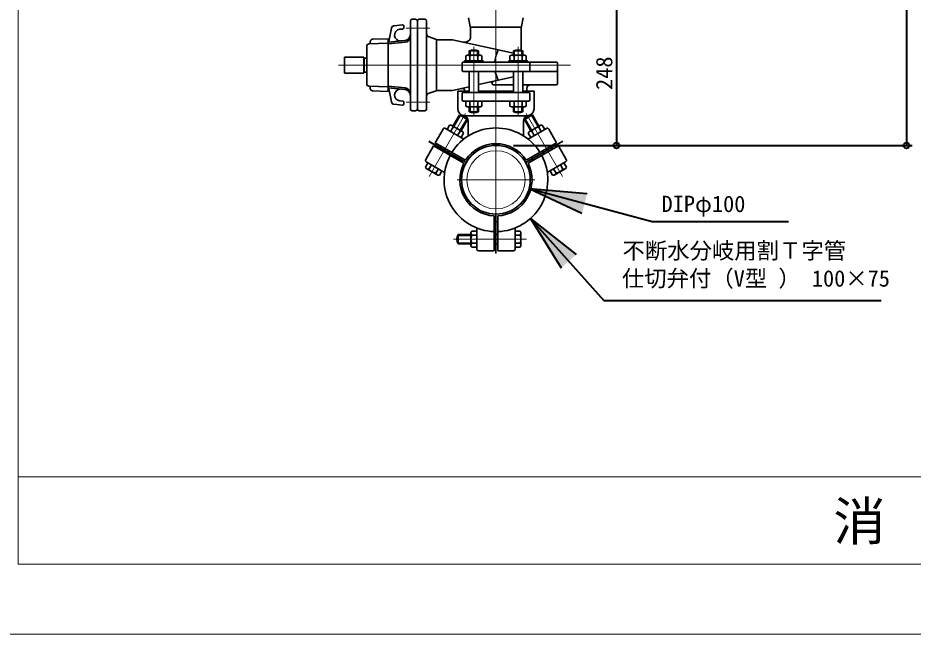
# Model space of a CAD drawing. Units: millimetres at full size, sheet at 1:20; details may follow other scales. Extents: x -5700 to 5714, y -3160 to 3160.
# Drawn here: x -4279 to -2742, y -920 to 138 of the extents above; entities that cross this region are included whole.
import ezdxf
from ezdxf.enums import TextEntityAlignment as Align

# ---------------------------------------------------------------- set-up
doc = ezdxf.new("R2010")
doc.units = ezdxf.units.MM
doc.header["$LTSCALE"] = 20
doc.header["$PDMODE"] = 32
doc.header["$PDSIZE"] = 10
doc.linetypes.add('CHAIN1', pattern=[8, 5, -1, 1, -1])
for name, color, linetype, lineweight in [('0-3_CENTER', 1, 'CHAIN1', 40), ('0-5_TEMP01', 3, 'Continuous', 18), ('0-6_T字管', 6, 'Continuous', 35), ('0-8_細線', 7, 'Continuous', 9), ('0-A_図面標題', 3, 'Continuous', 18), ('0-B_図面枠', 3, 'Continuous', 18), ('0-C_寸法', 1, 'Continuous', 40)]:
    doc.layers.add(name, color=color, linetype=linetype, lineweight=lineweight)
doc.styles.add('ＭＳ ゴシック', font='')
doc.styles.get('ＭＳ ゴシック').set_extended_font_data('MS Gothic')

msp = doc.modelspace()

# ---------------------------------------------------------------- linework, layer by layer
at = {"layer": '0-3_CENTER'}
msp.add_line((-3573.27, -73.36), (-3520.48, -103.84), dxfattribs=at)
at = {"layer": '0-5_TEMP01'}
for p, q in [((-3458.13, -198.84), (-3458.13, 222.19)), ((-3612.16, 120.66), (-3571.48, 120.66)), ((-3496.12, -29.19), (-3496.12, 88.25)), ((-3420.13, -29.84), (-3420.13, 88.25)), ((-3728.57, 57.16), (-3329.89, 57.16)), ((-3612.16, -6.34), (-3571.48, -6.34)), ((-3572.58, -134.09), (-3510.15, -25.95)), ((-3343.67, -134.09), (-3406.1, -25.95)), ((-3524.67, -139.84), (-3391.59, -139.84)), ((-3405.89, -241.84), (-3531.13, -241.84)), ((-4398.66, -919.63), (1541.34, -919.63))]:
    msp.add_line(p, q, dxfattribs=at)
at = {"layer": '0-6_T字管'}
for p, q in [((-3618.32, 125.96), (-3633.31, 124.51)), ((-3616.12, 120.96), (-3616.12, 123.97)), ((-3605.13, 132.66), (-3605.13, -18.34)), ((-3596.12, 135.66), (-3602.13, 135.66)), ((-3593.12, 132.66), (-3593.12, -18.34)), ((-3590.12, 135.66), (-3580.13, 135.66)), ((-3577.13, 132.66), (-3577.13, -18.34)), ((-3505.06, 138.04), (-3501.63, 120.16)), ((-3411.18, 138.04), (-3414.63, 120.16)), ((-3641.41, 100.43), (-3637.75, 120.44)), ((-3617.93, 118.97), (-3623.17, 118.46)), ((-3501.63, 122.15), (-3414.63, 122.15)), ((-3501.63, 106.28), (-3501.63, 120.16)), ((-3414.63, 82.46), (-3414.63, 120.16)), ((-3676.29, 93.31), (-3643.12, 94.66)), ((-3674.12, 97.31), (-3674.12, 93.4)), ((-3670.29, 101.31), (-3643.12, 102.41)), ((-3643.12, 11.9), (-3643.12, 102.41)), ((-3614.17, 99.23), (-3643.12, 96.45)), ((-3614.17, 96.23), (-3643.12, 93.44)), ((-3614.17, 99.23), (-3621.26, 98.55)), ((-3573.03, 105.29), (-3559.12, 100.66)), ((-3560.12, 13.66), (-3560.12, 100.66)), ((-3559.12, 100.66), (-3532.47, 100.66)), ((-3428.12, 77.52), (-3532.47, 100.66)), ((-3680.13, 25), (-3680.13, 89.31)), ((-3504.12, 81.66), (-3488.12, 81.66)), ((-3504.12, 74.16), (-3504.12, 81.66)), ((-3502.62, 74.16), (-3502.62, 81.66)), ((-3489.63, 74.16), (-3489.63, 81.66)), ((-3488.12, 74.16), (-3488.12, 81.66)), ((-3428.12, 81.66), (-3412.13, 81.66)), ((-3428.12, 74.16), (-3428.12, 81.66)), ((-3426.63, 74.16), (-3426.63, 81.66)), ((-3413.62, 74.16), (-3413.62, 81.66)), ((-3412.13, 74.16), (-3412.13, 81.66)), ((-3718.12, 70.91), (-3718.12, 43.41)), ((-3718.12, 70.91), (-3685.12, 70.91)), ((-3685.12, 43.41), (-3685.12, 70.91)), ((-3684.33, 69.16), (-3685.12, 68.69)), ((-3684.33, 69.16), (-3684.33, 45.16)), ((-3514.13, 62.16), (-3354.62, 62.16)), ((-3512.13, 62.16), (-3512.13, 64.16)), ((-3509.99, 72.8), (-3507.63, 74.16)), ((-3509.99, 64.16), (-3509.99, 72.8)), ((-3507.63, 74.16), (-3484.62, 74.16)), ((-3503.05, 72.8), (-3503.05, 64.16)), ((-3489.2, 64.16), (-3489.2, 72.8)), ((-3484.62, 74.16), (-3482.27, 72.8)), ((-3482.27, 72.8), (-3482.27, 64.16)), ((-3436.12, 64.16), (-3404.12, 64.16)), ((-3436.12, 62.16), (-3436.12, 64.16)), ((-3433.99, 72.8), (-3431.62, 74.16)), ((-3433.99, 64.16), (-3433.99, 72.8)), ((-3431.62, 74.16), (-3408.62, 74.16)), ((-3427.06, 72.8), (-3427.06, 64.16)), ((-3413.2, 64.16), (-3413.2, 72.8)), ((-3408.62, 74.16), (-3406.27, 72.8)), ((-3406.27, 72.8), (-3406.27, 64.16)), ((-3404.12, 62.16), (-3404.12, 64.16)), ((-3400.12, 46.16), (-3400.12, 62.16)), ((-3593.12, 57.16), (-3593.12, -18.34)), ((-3516.12, 48.16), (-3516.12, 60.16)), ((-3514.13, 46.16), (-3420.13, 46.16)), ((-3504.12, 10.16), (-3504.12, 46.16)), ((-3488.12, 10.16), (-3488.12, 46.16)), ((-3428.12, 10.16), (-3428.12, 46.16)), ((-3420.13, 46.16), (-3354.62, 46.16)), ((-3412.13, 10.16), (-3412.13, 46.16)), ((-3352.62, 25.16), (-3352.62, 60.16)), ((-3718.12, 43.41), (-3685.12, 43.41)), ((-3428.12, 36.79), (-3488.12, 23.49)), ((-3676.29, 21), (-3643.12, 19.66)), ((-3674.12, 17), (-3674.12, 20.91)), ((-3614.17, 18.09), (-3643.12, 20.88)), ((-3614.17, 15.08), (-3643.12, 17.87)), ((-3504.12, 19.94), (-3532.47, 13.66)), ((-3462.23, 23.16), (-3428.12, 23.16)), ((-3412.13, 23.16), (-3354.62, 23.16)), ((-3404.87, 12.16), (-3404.87, 17.16)), ((-3670.29, 13), (-3643.12, 11.9)), ((-3641.41, 13.89), (-3637.75, -6.12)), ((-3605.13, -16.34), (-3605.13, 3.66)), ((-3577.13, 3.66), (-3577.13, -16.34)), ((-3573.03, 9.03), (-3559.12, 13.66)), ((-3560.12, 13.66), (-3532.47, 13.66)), ((-3523.62, -17.84), (-3523.62, 12.16)), ((-3504.12, 12.16), (-3523.62, 12.16)), ((-3516.12, -2.84), (-3516.12, 8.16)), ((-3402.13, 10.16), (-3514.13, 10.16)), ((-3428.12, 12.16), (-3488.12, 12.16)), ((-3392.63, 12.16), (-3412.13, 12.16)), ((-3400.12, -2.84), (-3400.12, 8.16)), ((-3392.63, -17.84), (-3392.63, 12.16)), ((-3618.32, -11.64), (-3633.31, -10.2)), ((-3617.93, -4.65), (-3623.17, -4.14)), ((-3616.12, -6.64), (-3616.12, -9.66)), ((-3402.13, -4.84), (-3514.13, -4.84)), ((-3509.99, -4.84), (-3509.99, -13.48)), ((-3509.99, -13.48), (-3507.63, -14.84)), ((-3507.63, -14.84), (-3484.62, -14.84)), ((-3504.12, -14.84), (-3504.12, -23.34)), ((-3503.05, -13.48), (-3503.05, -4.84)), ((-3502.62, -14.84), (-3502.62, -23.34)), ((-3489.63, -14.84), (-3489.63, -23.34)), ((-3489.2, -4.84), (-3489.2, -13.48)), ((-3488.12, -14.84), (-3488.12, -23.34)), ((-3484.62, -14.84), (-3482.27, -13.48)), ((-3482.27, -13.48), (-3482.27, -4.84)), ((-3433.99, -4.84), (-3433.99, -13.48)), ((-3433.99, -13.48), (-3431.62, -14.84)), ((-3431.62, -14.84), (-3408.62, -14.84)), ((-3428.12, -14.84), (-3428.12, -23.34)), ((-3427.06, -13.48), (-3427.06, -4.84)), ((-3426.63, -14.84), (-3426.63, -23.34)), ((-3413.62, -14.84), (-3413.62, -23.34)), ((-3413.2, -4.84), (-3413.2, -13.48)), ((-3412.13, -14.84), (-3412.13, -23.34)), ((-3408.62, -14.84), (-3406.27, -13.48)), ((-3406.27, -13.48), (-3406.27, -4.84)), ((-3596.12, -21.34), (-3602.13, -21.34)), ((-3590.12, -21.34), (-3580.13, -21.34)), ((-3520.89, -28.55), (-3531.89, -47.6)), ((-3519.59, -29.3), (-3530.59, -48.35)), ((-3507.03, -36.55), (-3520.89, -28.55)), ((-3404.62, -29.84), (-3512.94, -29.84)), ((-3504.12, -23.34), (-3488.12, -23.34)), ((-3428.12, -23.34), (-3412.13, -23.34)), ((-3396.67, -29.3), (-3385.66, -48.35)), ((-3537.64, -45.85), (-3541.96, -53.34)), ((-3534.92, -45.85), (-3537.64, -45.85)), ((-3515, -57.36), (-3534.92, -45.85)), ((-3508.33, -35.8), (-3519.33, -54.86)), ((-3507.03, -36.55), (-3518.03, -55.61)), ((-3505.62, -64.58), (-3505.62, -39.47)), ((-3410.62, -64.58), (-3410.62, -39.47)), ((-3409.22, -36.55), (-3398.22, -55.61)), ((-3407.92, -35.8), (-3396.92, -54.86)), ((-3401.25, -57.36), (-3381.34, -45.85)), ((-3381.34, -45.85), (-3378.61, -45.85)), ((-3378.61, -45.85), (-3374.29, -53.34)), ((-3562.28, -76.24), (-3548.78, -52.86)), ((-3544.68, -51.77), (-3513.21, -69.94)), ((-3535.96, -56.8), (-3531.64, -49.31)), ((-3519.64, -56.25), (-3523.96, -63.73)), ((-3517.96, -67.19), (-3513.64, -59.71)), ((-3513.64, -59.71), (-3515, -57.36)), ((-3371.57, -51.77), (-3403.05, -69.94)), ((-3402.61, -59.71), (-3401.25, -57.36)), ((-3398.29, -67.19), (-3402.61, -59.71)), ((-3396.61, -56.25), (-3392.29, -63.73)), ((-3380.29, -56.8), (-3384.61, -49.31)), ((-3353.97, -76.24), (-3367.47, -52.86)), ((-3562.28, -76.24), (-3510.26, -106.28)), ((-3353.97, -76.24), (-3406, -106.28)), ((-3342.98, -73.36), (-3395.77, -103.84)), ((-3565.28, -81.44), (-3578.78, -104.82)), ((-3565.28, -81.44), (-3513.26, -111.47)), ((-3554.89, -87.44), (-3551.89, -82.25)), ((-3541.03, -95.44), (-3538.03, -90.25)), ((-3350.97, -81.44), (-3402.99, -111.47)), ((-3375.22, -95.44), (-3378.22, -90.25)), ((-3361.37, -87.44), (-3364.37, -82.25)), ((-3350.97, -81.44), (-3337.47, -104.82)), ((-3520.48, -103.84), (-3509.22, -110.34)), ((-3395.77, -103.84), (-3407.03, -110.34)), ((-3574.96, -110.5), (-3579.28, -117.98)), ((-3579.28, -117.98), (-3577.92, -120.33)), ((-3577.92, -120.33), (-3558, -131.83)), ((-3577.69, -108.92), (-3546.21, -127.09)), ((-3573.28, -121.44), (-3568.96, -113.95)), ((-3556.96, -120.88), (-3561.28, -128.36)), ((-3338.57, -108.92), (-3370.04, -127.09)), ((-3359.29, -120.88), (-3354.97, -128.36)), ((-3342.97, -121.44), (-3347.29, -113.95)), ((-3341.29, -110.5), (-3336.97, -117.98)), ((-3336.97, -117.98), (-3338.34, -120.33)), ((-3558, -131.83), (-3555.28, -131.83)), ((-3555.28, -131.83), (-3550.96, -124.35)), ((-3360.97, -131.83), (-3365.29, -124.35)), ((-3458.13, -211.84), (-3458.13, -198.84)), ((-3461.12, -261.84), (-3461.12, -201.77)), ((-3458.13, -266.1), (-3458.13, -211.84)), ((-3455.13, -261.84), (-3455.13, -201.77)), ((-3501.12, -230.34), (-3499.76, -227.99)), ((-3501.12, -253.34), (-3501.12, -230.34)), ((-3499.76, -227.99), (-3491.12, -227.99)), ((-3491.12, -258.84), (-3491.12, -222.5)), ((-3425.12, -258.84), (-3425.12, -222.5)), ((-3416.49, -227.99), (-3425.12, -227.99)), ((-3415.12, -230.34), (-3416.49, -227.99)), ((-3415.12, -253.34), (-3415.12, -230.34)), ((-3523.12, -233.84), (-3501.12, -233.84)), ((-3523.12, -249.84), (-3523.12, -233.84)), ((-3523.12, -235.34), (-3501.12, -235.34)), ((-3491.12, -234.91), (-3499.76, -234.91)), ((-3455.13, -233.84), (-3461.12, -233.84)), ((-3425.12, -234.91), (-3416.49, -234.91)), ((-3523.12, -248.34), (-3501.12, -248.34)), ((-3523.12, -249.84), (-3501.12, -249.84)), ((-3499.76, -255.7), (-3501.12, -253.34)), ((-3499.76, -248.77), (-3491.12, -248.77)), ((-3491.12, -255.7), (-3499.76, -255.7)), ((-3455.13, -249.84), (-3461.12, -249.84)), ((-3416.49, -248.77), (-3425.12, -248.77)), ((-3425.12, -255.7), (-3416.49, -255.7)), ((-3416.49, -255.7), (-3415.12, -253.34)), ((-3461.12, -261.84), (-3488.12, -261.84)), ((-3455.13, -261.84), (-3428.12, -261.84))]:
    msp.add_line(p, q, dxfattribs=at)
for points in [[(-3680.13, 69.16), (-3684.33, 69.16), (-3685.12, 68.69)], [(-3480.13, 62.16), (-3480.13, 64.16), (-3512.13, 64.16)], [(-3680.13, 45.16), (-3684.33, 45.16), (-3685.12, 45.62)], [(-3409.22, -36.55), (-3395.37, -28.55), (-3384.36, -47.6)], [(-3338.34, -120.33), (-3358.25, -131.83), (-3360.97, -131.83)]]:
    msp.add_lwpolyline(points, dxfattribs=at)
msp.add_circle((-3458.13, -139.84), 59, dxfattribs=at)
for centre, radius, start, end in [((-3632.83, 119.54), 5, 95.5, 169.621), ((-3618.12, 123.97), 2, 0, 95.5), ((-3602.13, 132.66), 3, 90, 180), ((-3596.12, 132.66), 3, 0, 90), ((-3590.12, 132.66), 3, 90, 180), ((-3580.13, 132.66), 3, 0, 90), ((-3622.22, 108.5), 10, 95.5, 275.5), ((-3618.12, 120.96), 2, 275.5, 0), ((-3615.12, 109.19), 10, 275.5, 0), ((-3571.12, 110.98), 6, 180, 251.565), ((-3676.12, 89.31), 4, 92.321, 180), ((-3670.13, 97.31), 4, 92.321, 180), ((-3646.33, 101.33), 5, 309.889, 349.621), ((-3615.12, 106.18), 10, 275.5, 0), ((-3511.62, 106.28), 10, 257.5, 0), ((-3496.12, 61.08), 22.09, 68.761, 111.239), ((-3400.12, 57.16), 60, 154.179, 172.705), ((-3420.13, 61.08), 22.09, 68.761, 111.239), ((-3514.13, 60.16), 2, 90, 180), ((-3506.52, 69.06), 5.09, 47.117, 90), ((-3496.12, 55.84), 18.32, 67.781, 112.219), ((-3485.73, 69.06), 5.09, 90, 132.883), ((-3462.62, 65.16), 3, 270, 352.705), ((-3430.52, 69.06), 5.09, 47.117, 90), ((-3420.13, 55.84), 18.32, 67.781, 112.219), ((-3409.74, 69.06), 5.09, 90, 132.883), ((-3354.62, 60.16), 2, 0, 90), ((-3514.13, 48.16), 2, 180, 270), ((-3461.55, 43.16), 3, 12.84, 90), ((-3408.62, 40.16), 6, 90, 125.685), ((-3354.62, 48.16), 2, 270, 0), ((-3400.12, 57.16), 60, 192.84, 205.821), ((-3676.12, 25), 4, 180, 267.679), ((-3670.13, 17), 4, 180, 267.679), ((-3646.33, 12.98), 5, 10.379, 50.111), ((-3622.22, 5.81), 10, 90, 264.5), ((-3615.12, 8.14), 10, 0, 84.5), ((-3516.38, 12.11), 5, 0.615, 102.5), ((-3462.23, 26.16), 3, 102.5, 270), ((-3408.62, 29.16), 6, 234.315, 270), ((-3398.88, 17.16), 6, 90, 180), ((-3354.62, 25.16), 2, 270, 0), ((-3615.12, 5.12), 10, 0, 84.5), ((-3571.12, 3.33), 6, 108.435, 180), ((-3514.13, 8.16), 2, 90, 180), ((-3402.13, 8.16), 2, 0, 90), ((-3632.83, -5.22), 5, 190.379, 264.5), ((-3618.12, -9.66), 2, 264.5, 0), ((-3618.12, -6.64), 2, 0, 84.5), ((-3514.13, -2.84), 2, 180, 270), ((-3506.52, -9.75), 5.09, 270, 312.883), ((-3496.12, 3.48), 18.32, 247.781, 292.219), ((-3485.73, -9.75), 5.09, 227.117, 270), ((-3430.52, -9.75), 5.09, 270, 312.883), ((-3420.13, 3.48), 18.32, 247.781, 292.219), ((-3409.74, -9.75), 5.09, 227.117, 270), ((-3402.13, -2.84), 2, 270, 0), ((-3602.13, -18.34), 3, 180, 270), ((-3596.12, -18.34), 3, 270, 0), ((-3590.12, -18.34), 3, 180, 270), ((-3580.13, -18.34), 3, 270, 0), ((-3511.62, -17.84), 12, 180, 259.524), ((-3521.46, -45.54), 17, 31.928, 88.072), ((-3515.62, -39.47), 10, 0, 79.524), ((-3496.12, -2.76), 22.09, 248.761, 291.239), ((-3420.13, -2.76), 22.09, 248.761, 291.239), ((-3400.62, -39.47), 10, 100.476, 180), ((-3394.79, -45.54), 17, 91.928, 148.072), ((-3404.62, -17.84), 12, 280.476, 0), ((-3546.18, -54.36), 3, 60, 150), ((-3536.5, -50.81), 5.09, 17.117, 60), ((-3458.13, -139.84), 89, 31.932, 148.068), ((-3534.12, -67.47), 18.32, 37.781, 82.219), ((-3518.5, -61.21), 5.09, 60, 102.883), ((-3397.74, -61.21), 5.09, 77.117, 120), ((-3382.13, -67.47), 18.32, 97.781, 142.219), ((-3379.74, -50.81), 5.09, 120, 162.883), ((-3370.07, -54.36), 3, 30, 120), ((-3458.13, -139.84), 62, 32.773, 147.227), ((-3576.19, -106.33), 3, 150, 240), ((-3458.13, -139.84), 89, 151.932, 268.068), ((-3458.13, -139.84), 72, 147.612, 152.388), ((-3458.13, -139.84), 89, 271.932, 28.068), ((-3458.13, -139.84), 72, 27.612, 32.388), ((-3340.07, -106.33), 3, 300, 30), ((-3574.41, -116.47), 5.09, 240, 282.883), ((-3558.8, -110.22), 18.32, 217.781, 262.219), ((-3458.13, -139.84), 62, 152.773, 267.227), ((-3458.13, -139.84), 62, 272.773, 27.227), ((-3357.45, -110.22), 18.32, 277.781, 322.219), ((-3341.84, -116.47), 5.09, 257.117, 300), ((-3556.41, -126.87), 5.09, 197.117, 240), ((-3359.84, -126.87), 5.09, 300, 342.883), ((-3458.13, -139.84), 72, 267.612, 272.388), ((-3508.13, -241.84), 17, 151.928, 208.072), ((-3496.03, -231.45), 5.09, 180, 222.883), ((-3482.8, -241.84), 18.32, 157.781, 202.219), ((-3420.22, -231.45), 5.09, 317.117, 0), ((-3433.45, -241.84), 18.32, 337.781, 22.219), ((-3496.03, -252.23), 5.09, 137.117, 180), ((-3488.12, -258.84), 3, 180, 270), ((-3428.12, -258.84), 3, 270, 0), ((-3420.22, -252.23), 5.09, 0, 42.883)]:
    msp.add_arc(centre, radius, start, end, dxfattribs=at)
at = {"layer": '0-8_細線'}
for radius in [59, 50]:
    msp.add_circle((-3458.13, -139.84), radius, dxfattribs=at)
at = {"layer": '0-A_図面標題'}
msp.add_line((-4278.67, -649.63), (1421.34, -649.63), dxfattribs=at)
at = {"layer": '0-B_図面枠'}
msp.add_lwpolyline([(-4278.67, 3040.37), (1421.34, 3040.37), (1421.34, -799.63), (-4278.67, -799.63)], close=True, dxfattribs=at)
at = {"layer": '0-C_寸法'}
for p, q in [((-2753.15, 919.16), (-2753.15, -80.84)), ((-3251.04, 167.16), (-3251.04, -80.84)), ((-3428.12, -80.84), (-2743.15, -80.84)), ((-3428.12, -80.84), (-3241.04, -80.84)), ((-3401.11, -155.01), (-3301.47, -163.55)), ((-3401.11, -155.01), (-3310.41, -197.11)), ((-3398.86, -206.24), (-3272.66, -347.1)), ((-3398.86, -206.24), (-3320.22, -268)), ((-3398.86, -206.24), (-3346.08, -291.18)), ((-3272.66, -347.1), (-2796.3, -347.1))]:
    msp.add_line(p, q, dxfattribs=at)
msp.add_lwpolyline([(-3401.11, -155.01), (-3189.63, -211.27), (-2955.48, -211.27)], dxfattribs=at)
for p in [(-3251.04, -80.84), (-2753.15, -80.84)]:
    msp.add_point(p, dxfattribs=at)
for points in [[(-3301.47, -163.55), (-3310.41, -197.11), (-3401.11, -155.01)], [(-3320.22, -268), (-3346.08, -291.18), (-3398.86, -206.24)]]:
    msp.add_solid(points, dxfattribs=at)

# ---------------------------------------------------------------- texts
at = {"layer": '0-A_図面標題', "style": 'ＭＳ ゴシック'}
msp.add_text('消\u3000火\u3000栓\u3000室\u3000標\u3000準\u3000図\u3000０３\u3000（配水管径φ１００）', height=65.69, dxfattribs=at).set_placement((-2878.67, -778.39), align=Align.BOTTOM_LEFT)
at = {"layer": '0-C_寸法', "style": 'ＭＳ ゴシック'}
msp.add_text('248', height=28.15, rotation=90, dxfattribs=at).set_placement((-3249.83, 14.36), align=Align.BOTTOM_LEFT)
for s, p in [('DIPφ100', (-3173.75, -203.7)), ('不断水分岐用割Ｔ字管', (-3240.74, -283.94)), ('仕切弁付（V型 ） 100×75', (-3241.82, -331.66))]:
    msp.add_text(s, height=28.15, dxfattribs=at).set_placement(p, align=Align.BOTTOM_LEFT)

doc.saveas('drawing.dxf')
